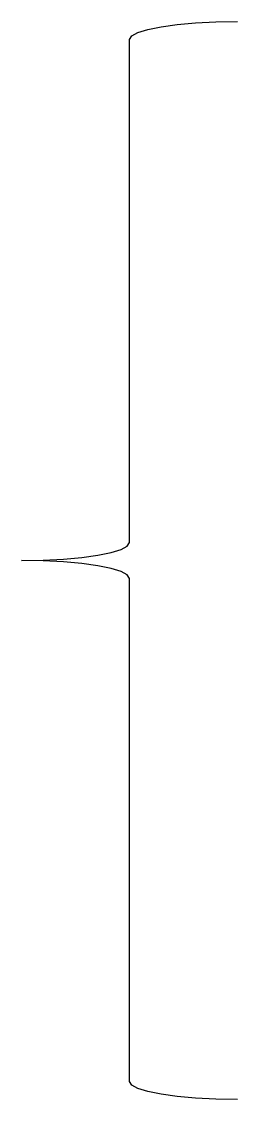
# Model space of a CAD drawing. Header units: millimetres. Extents: x 6 to 10, y 10 to 30.
import ezdxf

# ---------------------------------------------------------------- set-up
doc = ezdxf.new("R2010")
doc.units = ezdxf.units.MM

msp = doc.modelspace()

# ---------------------------------------------------------------- linework, layer by layer
at = {"elevation": 2}
msp.add_lwpolyline([(10, 10), (9.597, 10.007), (9.222, 10.026), (8.882, 10.057), (8.586, 10.098), (8.342, 10.147), (8.157, 10.204), (8.041, 10.266), (8, 10.333), (8, 19.667), (7.959, 19.734), (7.843, 19.796), (7.658, 19.853), (7.414, 19.902), (7.118, 19.943), (6.778, 19.974), (6.403, 19.993), (6, 20), (6.403, 20.007), (6.778, 20.026), (7.118, 20.057), (7.414, 20.098), (7.658, 20.147), (7.843, 20.204), (7.959, 20.266), (8, 20.333), (8, 29.667), (8.041, 29.734), (8.157, 29.796), (8.342, 29.853), (8.586, 29.902), (8.882, 29.943), (9.222, 29.974), (9.597, 29.993), (10, 30)], dxfattribs=at)

doc.saveas('drawing.dxf')
